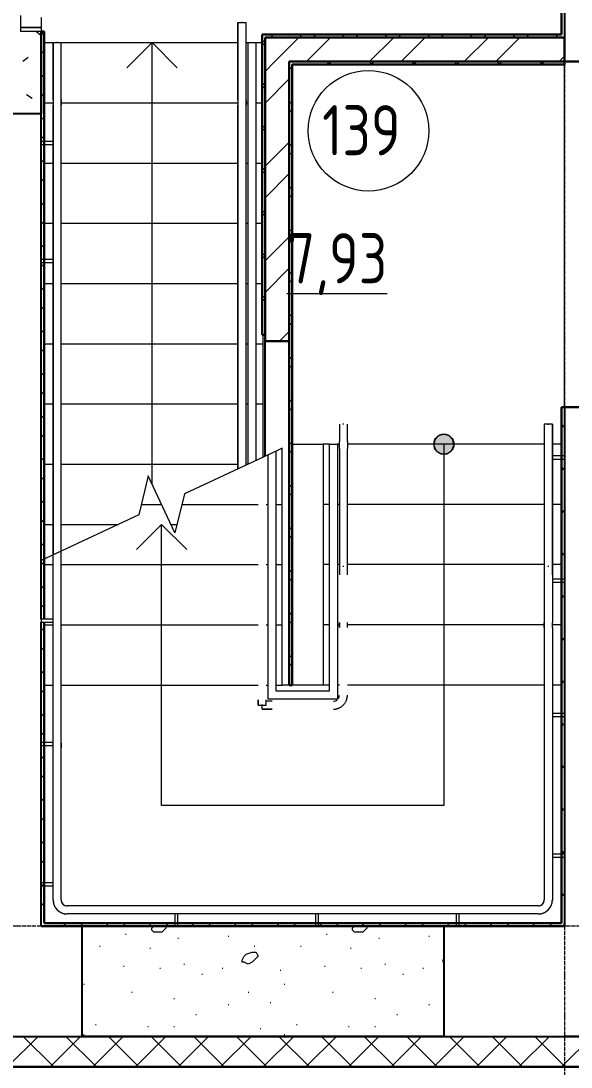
# Model space of a CAD drawing. Header units: millimetres. Extents: x -695119 to 412940, y -249585 to 622758.
# Drawn here: x 167158 to 169897, y -32073 to -26863 of the extents above; entities that cross this region are included whole.
import ezdxf

# ---------------------------------------------------------------- set-up
doc = ezdxf.new("R2010")
doc.units = ezdxf.units.MM
doc.linetypes.add('ADSK_Линия сетки', pattern=[25, 20, -2.5, 0, -2.5])
for name, color, linetype, lineweight in [('Каркас_Импост', 8, 'Continuous', 9), ('Лестницы', 8, 'Continuous', 9), ('Марки помещений', 8, 'Continuous', 20), ('Монтажный зазор', 8, 'Continuous', 9), ('Ограждение', 8, 'Continuous', 9), ('Оси', 252, 'Continuous', 9), ('Перекрытия', 7, 'Continuous', 18), ('Поручни', 8, 'Continuous', 9), ('Стены разрез', 7, 'Continuous', 30), ('Стены штриховка', 7, 'Continuous', 9), ('Стрелки вверх', 7, 'Continuous', 18)]:
    doc.layers.add(name, color=color, linetype=linetype, lineweight=lineweight)
doc.layers.add('Стены', color=194, linetype='Continuous')
doc.styles.add('GOST 2.304 type A_1', font='', dxfattribs={"height": 350})
doc.styles.get('GOST 2.304 type A_1').set_extended_font_data('GOST 2.304 type A')

# ---------------------------------------------------------------- blocks, each defined once
blk = doc.blocks.new('1 этаж')
at = {"layer": 'Стрелки вверх', "true_color": 0x636466}
h = blk.add_hatch(color=251, dxfattribs=at)
edge = h.paths.add_edge_path()
edge.add_arc((-5555.8, -110147.4), 50, 0, 360)
blk.add_hatch(color=251, dxfattribs=at).paths.add_polyline_path([(-5541.7, -110195.3), (-5518, -110180.1), (-5506.3, -110154.5), (-5510.3, -110126.6), (-5528.8, -110105.3), (-5555.8, -110097.4), (-5582.8, -110105.3), (-5601.3, -110126.6), (-5605.3, -110154.5), (-5593.6, -110180.1), (-5569.9, -110195.3)])
at = {"layer": 'Каркас_Импост', "color": 251, "true_color": 0x636466}
for p, q in [((-7660.8, -108072.4), (-7660.8, -108012.4)), ((-7560.8, -108022.4), (-7560.8, -108072.4)), ((-7560.8, -108072.4), (-7660.8, -108072.4))]:
    blk.add_line(p, q, dxfattribs=at)
at = {"layer": 'Лестницы', "color": 251, "true_color": 0x636466}
for p, q in [((-7545.8, -108147.4), (-7500.8, -108147.4)), ((-7460.8, -108147.4), (-6580.4, -108147.4)), ((-6540.4, -108147.4), (-6530.4, -108147.4)), ((-6490.4, -108147.4), (-6460.9, -108147.4)), ((-7545.8, -108447.4), (-7500.7, -108447.4)), ((-7545.8, -108447.4), (-7500.7, -108447.4)), ((-7460.9, -108447.4), (-6580.3, -108447.4)), ((-7460.9, -108447.4), (-6580.3, -108447.4)), ((-6540.5, -108447.4), (-6530.4, -108447.4)), ((-6540.5, -108447.4), (-6530.4, -108447.4)), ((-6490.4, -108447.4), (-6460.9, -108447.4)), ((-6490.4, -108447.4), (-6460.9, -108447.4)), ((-7545.8, -108747.4), (-7500.8, -108747.4)), ((-7545.8, -108747.4), (-7500.8, -108747.4)), ((-7460.8, -108747.4), (-6580.4, -108747.4)), ((-7460.8, -108747.4), (-6580.4, -108747.4)), ((-6540.4, -108747.4), (-6530.4, -108747.4)), ((-6540.4, -108747.4), (-6530.4, -108747.4)), ((-6490.4, -108747.4), (-6460.9, -108747.4)), ((-6490.4, -108747.4), (-6460.9, -108747.4)), ((-7545.8, -109047.4), (-7500.8, -109047.4)), ((-7545.8, -109047.4), (-7500.8, -109047.4)), ((-7460.8, -109047.4), (-6580.4, -109047.4)), ((-7460.8, -109047.4), (-6580.4, -109047.4)), ((-6540.4, -109047.4), (-6530.4, -109047.4)), ((-6540.4, -109047.4), (-6530.4, -109047.4)), ((-6490.4, -109047.4), (-6460.9, -109047.4)), ((-6490.4, -109047.4), (-6460.9, -109047.4)), ((-7545.8, -109347.4), (-7500.8, -109347.4)), ((-7545.8, -109347.4), (-7500.8, -109347.4)), ((-7460.8, -109347.4), (-6580.4, -109347.4)), ((-7460.8, -109347.4), (-6580.4, -109347.4)), ((-6540.4, -109347.4), (-6530.4, -109347.4)), ((-6540.4, -109347.4), (-6530.4, -109347.4)), ((-6490.4, -109347.4), (-6460.9, -109347.4)), ((-6490.4, -109347.4), (-6460.9, -109347.4)), ((-6455.8, -109647.4), (-6455.8, -109602.4)), ((-7545.8, -109647.4), (-7500.8, -109647.4)), ((-7545.8, -109647.4), (-7500.8, -109647.4)), ((-7460.8, -109647.4), (-6580.4, -109647.4)), ((-7460.8, -109647.4), (-6580.4, -109647.4)), ((-6540.4, -109647.4), (-6530.4, -109647.4)), ((-6540.4, -109647.4), (-6530.4, -109647.4)), ((-6490.4, -109647.4), (-6455.8, -109647.4)), ((-6490.4, -109647.4), (-6455.8, -109647.4)), ((-6455.8, -109947.4), (-6455.8, -109647.4)), ((-7545.8, -109947.4), (-7500.8, -109947.4)), ((-7545.8, -109947.4), (-7500.8, -109947.4)), ((-7460.8, -109947.4), (-6580.4, -109947.4)), ((-7460.8, -109947.4), (-6580.4, -109947.4)), ((-6540.4, -109947.4), (-6530.4, -109947.4)), ((-6540.4, -109947.4), (-6530.4, -109947.4)), ((-6490.4, -109947.4), (-6455.8, -109947.4)), ((-6490.4, -109947.4), (-6455.8, -109947.4)), ((-6455.8, -110211.9), (-6455.8, -109947.4)), ((-6360.8, -110167.6), (-6390.8, -110181.6)), ((-6360.8, -110447.4), (-6360.8, -110167.6)), ((-6125.8, -110147.4), (-6155.8, -110147.4)), ((-6155.8, -110147.4), (-6155.8, -110447.4)), ((-6125.8, -110147.4), (-6155.8, -110147.4)), ((-6075.8, -110147.4), (-6085.8, -110147.4)), ((-6075.8, -110147.4), (-6085.8, -110147.4)), ((-5055.8, -110147.4), (-6036, -110147.4)), ((-5055.8, -110147.4), (-6036, -110147.4)), ((-4970.8, -110147.4), (-5015.8, -110147.4)), ((-4970.8, -110147.4), (-5015.8, -110147.4)), ((-7545.8, -110247.4), (-7500.8, -110247.4)), ((-7545.8, -110247.4), (-7500.8, -110247.4)), ((-7460.8, -110247.4), (-6580.4, -110247.4)), ((-7460.8, -110247.4), (-6580.4, -110247.4)), ((-6430.8, -110200.2), (-6847.5, -110394.5)), ((-6540.4, -110247.4), (-6531.9, -110247.4)), ((-6540.4, -110247.4), (-6531.9, -110247.4)), ((-7026.8, -110305.8), (-7074.1, -110500.2)), ((-6894.8, -110589), (-7026.8, -110305.8)), ((-6847.5, -110394.5), (-6894.8, -110589)), ((-7061.3, -110447.4), (-6960.8, -110447.4)), ((-7061.3, -110447.4), (-6960.8, -110447.4)), ((-6860.4, -110447.4), (-6480.8, -110447.4)), ((-6860.4, -110447.4), (-6480.8, -110447.4)), ((-6440.8, -110447.4), (-6430.8, -110447.4)), ((-6440.8, -110447.4), (-6430.8, -110447.4)), ((-6390.8, -110447.4), (-6360.8, -110447.4)), ((-6390.8, -110447.4), (-6360.8, -110447.4)), ((-6360.8, -110747.4), (-6360.8, -110447.4)), ((-6155.8, -110447.4), (-6155.8, -110747.4)), ((-6125.8, -110447.4), (-6155.8, -110447.4)), ((-6125.8, -110447.4), (-6155.8, -110447.4)), ((-6075.8, -110447.4), (-6085.8, -110447.4)), ((-6075.8, -110447.4), (-6085.8, -110447.4)), ((-5055.8, -110447.4), (-6035.8, -110447.4)), ((-5055.8, -110447.4), (-6035.8, -110447.4)), ((-4970.8, -110447.4), (-5015.8, -110447.4)), ((-4970.8, -110447.4), (-5015.8, -110447.4)), ((-7074.1, -110500.2), (-7560.8, -110727.2)), ((-7545.8, -110547.4), (-7500.8, -110547.4)), ((-7545.8, -110547.4), (-7500.8, -110547.4)), ((-7460.8, -110547.4), (-7175.3, -110547.4)), ((-7460.8, -110547.4), (-7175.3, -110547.4)), ((-6914.2, -110547.4), (-6884.7, -110547.4)), ((-6914.2, -110547.4), (-6884.7, -110547.4)), ((-7545.8, -110747.4), (-7500.8, -110747.4)), ((-7545.8, -110747.4), (-7500.8, -110747.4)), ((-7460.8, -110747.4), (-6480.8, -110747.4)), ((-7460.8, -110747.4), (-6480.8, -110747.4)), ((-6440.8, -110747.4), (-6430.8, -110747.4)), ((-6440.8, -110747.4), (-6430.8, -110747.4)), ((-6390.8, -110747.4), (-6360.8, -110747.4)), ((-6390.8, -110747.4), (-6360.8, -110747.4)), ((-6360.8, -111047.4), (-6360.8, -110747.4)), ((-6155.8, -110747.4), (-6155.8, -111047.4)), ((-6125.8, -110747.4), (-6155.8, -110747.4)), ((-6125.8, -110747.4), (-6155.8, -110747.4)), ((-6075.8, -110747.4), (-6085.8, -110747.4)), ((-6075.8, -110747.4), (-6085.8, -110747.4)), ((-5055.8, -110747.4), (-6035.8, -110747.4)), ((-5055.8, -110747.4), (-6035.8, -110747.4)), ((-4970.8, -110747.4), (-5015.8, -110747.4)), ((-4970.8, -110747.4), (-5015.8, -110747.4)), ((-7545.8, -111047.4), (-7500.8, -111047.4)), ((-7545.8, -111047.4), (-7500.8, -111047.4)), ((-7460.8, -111047.4), (-6480.8, -111047.4)), ((-7460.8, -111047.4), (-6480.8, -111047.4)), ((-6440.8, -111047.4), (-6430.8, -111047.4)), ((-6440.8, -111047.4), (-6430.8, -111047.4)), ((-6390.8, -111047.4), (-6360.8, -111047.4)), ((-6390.8, -111047.4), (-6360.8, -111047.4)), ((-6360.8, -111347.4), (-6360.8, -111047.4)), ((-6155.8, -111047.4), (-6155.8, -111347.4)), ((-6125.8, -111047.4), (-6155.8, -111047.4)), ((-6125.8, -111047.4), (-6155.8, -111047.4)), ((-6075.3, -111047.4), (-6085.8, -111047.4)), ((-6075.3, -111047.4), (-6085.8, -111047.4)), ((-5055.3, -111047.4), (-6036.3, -111047.4)), ((-5055.3, -111047.4), (-6036.3, -111047.4)), ((-4970.8, -111047.4), (-5016.3, -111047.4)), ((-4970.8, -111047.4), (-5016.3, -111047.4)), ((-7545.8, -111347.4), (-7500.8, -111347.4)), ((-7545.8, -111347.4), (-7500.8, -111347.4)), ((-7460.8, -111347.4), (-6480.8, -111347.4)), ((-7460.8, -111347.4), (-6480.8, -111347.4)), ((-6440.8, -111347.4), (-6430.8, -111347.4)), ((-6440.8, -111347.4), (-6430.8, -111347.4)), ((-6390.8, -111347.4), (-6360.8, -111347.4)), ((-6390.8, -111347.4), (-6360.8, -111347.4)), ((-6325.9, -111347.4), (-6360.8, -111347.4)), ((-6155.8, -111347.4), (-6310.9, -111347.4)), ((-6125.8, -111347.4), (-6155.8, -111347.4)), ((-6075.8, -111347.4), (-6085.8, -111347.4)), ((-5055.8, -111347.4), (-6035.8, -111347.4)), ((-4970.8, -111347.4), (-5015.8, -111347.4))]:
    blk.add_line(p, q, dxfattribs=at)
at = {"layer": 'Марки помещений', "color": 251, "true_color": 0x636466}
blk.add_circle((-5931, -108586.7), 300, dxfattribs=at)
at = {"layer": 'Монтажный зазор', "color": 251, "true_color": 0x636466}
for p, q in [((-7660.8, -108092.4), (-7660.8, -108072.4)), ((-7660.8, -108072.4), (-7560.8, -108072.4)), ((-7560.8, -108092.4), (-7660.8, -108092.4)), ((-7560.8, -108072.4), (-7560.8, -108092.4))]:
    blk.add_line(p, q, dxfattribs=at)
at = {"layer": 'Ограждение', "color": 251, "true_color": 0x636466}
for p, q in [((-6580.4, -108047.4), (-6580.4, -108147.4)), ((-6580.4, -108047.4), (-6540.4, -108047.4)), ((-6580.4, -108432.5), (-6580.4, -108047.4)), ((-6558.1, -108047.4), (-6562.7, -108047.4)), ((-6540.4, -108147.4), (-6540.4, -108047.4)), ((-6540.4, -108432.5), (-6540.4, -108047.4)), ((-7500.8, -108147.4), (-7500.8, -108432.5)), ((-7500.8, -108147.4), (-7460.8, -108147.4)), ((-7500.8, -108432.5), (-7500.8, -108147.4)), ((-7500.8, -108147.4), (-7460.8, -108147.4)), ((-7500.8, -108432.5), (-7500.8, -108147.4)), ((-7478.5, -108147.4), (-7483.1, -108147.4)), ((-7460.8, -108432.5), (-7460.8, -108147.4)), ((-7460.8, -108432.5), (-7460.8, -108147.4)), ((-7460.8, -108432.5), (-7460.8, -108147.4)), ((-6580.4, -108147.4), (-6580.4, -108432.5)), ((-6540.4, -108432.5), (-6540.4, -108147.4)), ((-7500.8, -108432.5), (-7500.8, -108459.8)), ((-7500.8, -108432.5), (-7500.8, -108459.8)), ((-7500.8, -108432.5), (-7500.8, -108449)), ((-7500.8, -108432.5), (-7500.8, -108449)), ((-7500.8, -108448.9), (-7500.8, -110699.2)), ((-7500.8, -110699.2), (-7500.8, -108459.8)), ((-7500.8, -110699.2), (-7500.8, -108459.8)), ((-7460.8, -108432.5), (-7460.8, -108459.8)), ((-7460.8, -108432.5), (-7460.8, -108459.8)), ((-7460.8, -108432.5), (-7460.8, -108449)), ((-7460.8, -108432.5), (-7460.8, -108449)), ((-7460.8, -110680.5), (-7460.8, -108448.9)), ((-7460.8, -110680.5), (-7460.8, -108459.8)), ((-7460.8, -110680.5), (-7460.8, -108459.8)), ((-6580.4, -108432.5), (-6580.4, -108459.8)), ((-6580.4, -108432.5), (-6580.4, -108449)), ((-6580.4, -108432.5), (-6580.4, -108449)), ((-6580.4, -108448.9), (-6580.4, -110270)), ((-6580.4, -110270), (-6580.4, -108459.8)), ((-6540.4, -108432.5), (-6540.4, -108459.8)), ((-6540.4, -108432.5), (-6540.4, -108449)), ((-6540.4, -108432.5), (-6540.4, -108449)), ((-6540.4, -110251.3), (-6540.4, -108448.9)), ((-6540.4, -110251.3), (-6540.4, -108459.8)), ((-7500.8, -108640.6), (-7560.8, -108640.6)), ((-7560.8, -108655.6), (-7500.8, -108655.6)), ((-7500.8, -109227.5), (-7560.8, -109227.5)), ((-7560.8, -109242.5), (-7500.8, -109242.5)), ((-6075.8, -110047.4), (-6075.8, -110134.5)), ((-6053.5, -110047.4), (-6058.1, -110047.4)), ((-6035.8, -110134.5), (-6035.8, -110047.4)), ((-5055.8, -110047.4), (-5055.8, -110798)), ((-5015.8, -110047.4), (-5055.8, -110047.4)), ((-5055.8, -110047.4), (-5055.8, -111036.1)), ((-5015.8, -110798), (-5015.8, -110047.4)), ((-5015.8, -110047.4), (-5015.8, -111036.1)), ((-6075.8, -110168.3), (-6075.8, -110798)), ((-6035.8, -110798), (-6035.8, -110168.3)), ((-4955.8, -110206.4), (-5015.8, -110206.4)), ((-5015.8, -110221.4), (-4955.8, -110221.4)), ((-7460.8, -110680.5), (-7500.8, -110699.2)), ((-7500.8, -111636.1), (-7500.8, -110699.2)), ((-7460.8, -111636.1), (-7460.8, -110680.5)), ((-6053.7, -110756.7), (-6057.9, -110756.7)), ((-5033.7, -110756.7), (-5037.9, -110756.7)), ((-4955.8, -110819.7), (-5015.8, -110819.7)), ((-5015.8, -110834.7), (-4955.8, -110834.7)), ((-7500.8, -111019.7), (-7560.8, -111019.7)), ((-7560.8, -111019.7), (-7560.8, -111027.2)), ((-7560.8, -111027.2), (-7560.8, -111034.7)), ((-7560.8, -111034.7), (-7500.8, -111034.7)), ((-6075.8, -111036.1), (-6075.8, -111045.8)), ((-6075.8, -111060.2), (-6075.8, -111036.1)), ((-6035.8, -111045.8), (-6035.8, -111036.1)), ((-6035.8, -111060.2), (-6035.8, -111036.1)), ((-5055.8, -111036.1), (-5055.8, -111045.8)), ((-5055.8, -111060.2), (-5055.8, -111036.1)), ((-5055.8, -111060.2), (-5055.8, -111036.1)), ((-5055.8, -111060.2), (-5055.8, -112417.4)), ((-5015.8, -111045.8), (-5015.8, -111036.1)), ((-5015.8, -111060.2), (-5015.8, -111036.1)), ((-5015.8, -111060.2), (-5015.8, -111036.1)), ((-5015.8, -111060.2), (-5015.8, -112417.4)), ((-6480.8, -111421.5), (-6480.8, -111447.4)), ((-6480.8, -111447.4), (-6480.8, -111421.5)), ((-6480.8, -111447.4), (-6440.8, -111447.4)), ((-6460.8, -111447.4), (-6460.8, -111449.7)), ((-6460.8, -111467.4), (-6460.8, -111447.4)), ((-6440.8, -111447.4), (-6440.8, -111421.5)), ((-6440.8, -111447.4), (-6440.8, -111421.5)), ((-6410.8, -111427.4), (-6440.8, -111427.4)), ((-6410.8, -111427.4), (-6440.8, -111427.4)), ((-6460.8, -111467.4), (-6410.8, -111467.4)), ((-6410.8, -111467.4), (-6460.8, -111467.4)), ((-4955.8, -111489.2), (-5015.8, -111489.2)), ((-5015.8, -111504.2), (-4955.8, -111504.2)), ((-7500.8, -111633.2), (-7560.8, -111633.2)), ((-7560.8, -111648.2), (-7500.6, -111648.2)), ((-7500.8, -111660.2), (-7500.8, -111636.1)), ((-7500.8, -111660.2), (-7500.8, -111636.1)), ((-7460.8, -111660.2), (-7460.8, -111636.1)), ((-7460.8, -111660.2), (-7460.8, -111636.1)), ((-7500.8, -112417.4), (-7500.8, -111660.2)), ((-7460.8, -112417.4), (-7460.8, -111660.2)), ((-4955.8, -112189.2), (-5015.8, -112189.2)), ((-5015.8, -112204.2), (-4955.8, -112204.2)), ((-7500.8, -112332.7), (-7560.8, -112332.7)), ((-7560.8, -112347.7), (-7500.8, -112347.7)), ((-5085.8, -112447.4), (-7430.8, -112447.4)), ((-5085.8, -112487.4), (-7430.8, -112487.4)), ((-6894.1, -112487.4), (-6894.1, -112547.4)), ((-6879.1, -112547.4), (-6879.1, -112487.4)), ((-6194.1, -112487.4), (-6194.1, -112547.4)), ((-6179.1, -112547.4), (-6179.1, -112487.4)), ((-5494.1, -112487.4), (-5494.1, -112547.4)), ((-5479.1, -112547.4), (-5479.1, -112487.4))]:
    blk.add_line(p, q, dxfattribs=at)
at = {"layer": 'Ограждение', "color": 251, "true_color": 0x636466, "flags": 128}
for points in [[(-7500.8, -108432.5), (-7500.8, -108433.7), (-7500.8, -108434.9), (-7500.8, -108436.1), (-7500.8, -108437.3), (-7500.8, -108438.5), (-7500.8, -108439.7), (-7500.8, -108440.8), (-7500.8, -108442), (-7500.8, -108443.1), (-7500.8, -108444.2), (-7500.8, -108445.3), (-7500.8, -108446.4), (-7500.8, -108447.5), (-7500.8, -108448.5), (-7500.8, -108448.9)], [(-7500.8, -108432.5), (-7500.8, -108433.7), (-7500.8, -108434.9), (-7500.8, -108436.1), (-7500.8, -108437.3), (-7500.8, -108438.5), (-7500.8, -108439.7), (-7500.8, -108440.8), (-7500.8, -108442), (-7500.8, -108443.1), (-7500.8, -108444.2), (-7500.8, -108445.3)], [(-7460.8, -108448.9), (-7460.8, -108447.9), (-7460.8, -108446.8), (-7460.8, -108445.8), (-7460.8, -108444.7), (-7460.8, -108443.6), (-7460.8, -108442.4), (-7460.8, -108441.3), (-7460.8, -108440.2), (-7460.8, -108439), (-7460.8, -108437.8), (-7460.8, -108436.6), (-7460.8, -108435.4), (-7460.8, -108434.2), (-7460.8, -108433), (-7460.8, -108432.5)], [(-7460.8, -108445.8), (-7460.8, -108444.7), (-7460.8, -108443.6), (-7460.8, -108442.4), (-7460.8, -108441.3), (-7460.8, -108440.2), (-7460.8, -108439), (-7460.8, -108437.8), (-7460.8, -108436.6), (-7460.8, -108435.4), (-7460.8, -108434.2), (-7460.8, -108433)], [(-6580.4, -108432.5), (-6580.4, -108433.7), (-6580.4, -108434.9), (-6580.4, -108436.1), (-6580.4, -108437.3), (-6580.4, -108438.5), (-6580.4, -108439.7), (-6580.4, -108440.8), (-6580.4, -108442), (-6580.4, -108443.1), (-6580.4, -108444.2), (-6580.4, -108445.3), (-6580.4, -108446.4), (-6580.4, -108447.5), (-6580.4, -108448.5), (-6580.4, -108448.9)], [(-6580.4, -108432.5), (-6580.4, -108433.7), (-6580.4, -108434.9), (-6580.4, -108436.1), (-6580.4, -108437.3), (-6580.4, -108438.5), (-6580.4, -108439.7), (-6580.4, -108440.8), (-6580.4, -108442), (-6580.4, -108443.1), (-6580.4, -108444.2), (-6580.4, -108445.3)], [(-6540.4, -108448.9), (-6540.4, -108447.9), (-6540.4, -108446.8), (-6540.4, -108445.8), (-6540.4, -108444.7), (-6540.4, -108443.6), (-6540.4, -108442.4), (-6540.4, -108441.3), (-6540.4, -108440.2), (-6540.4, -108439), (-6540.4, -108437.8), (-6540.4, -108436.6), (-6540.4, -108435.4), (-6540.4, -108434.2), (-6540.4, -108433), (-6540.4, -108432.5)], [(-6540.4, -108445.8), (-6540.4, -108444.7), (-6540.4, -108443.6), (-6540.4, -108442.4), (-6540.4, -108441.3), (-6540.4, -108440.2), (-6540.4, -108439), (-6540.4, -108437.8), (-6540.4, -108436.6), (-6540.4, -108435.4), (-6540.4, -108434.2), (-6540.4, -108433)], [(-5037.8, -110047.4), (-5035.8, -110047.4), (-5033.8, -110047.4)], [(-6075.8, -110168.3), (-6075.8, -110165.8), (-6075.8, -110163.2), (-6075.8, -110160.7), (-6075.8, -110158.1), (-6075.8, -110155.4), (-6075.8, -110152.7), (-6075.8, -110150), (-6075.8, -110147.3), (-6075.8, -110144.5), (-6075.8, -110141.7), (-6075.8, -110138.9), (-6075.8, -110136.1), (-6075.8, -110134.5)], [(-6035.8, -110134.5), (-6035.8, -110137.3), (-6035.8, -110140.1), (-6035.8, -110142.9), (-6035.8, -110145.7), (-6035.8, -110148.4), (-6035.8, -110151.2), (-6035.8, -110153.9), (-6035.8, -110156.5), (-6035.8, -110159.2), (-6035.8, -110161.8), (-6035.8, -110164.3), (-6035.8, -110166.8), (-6035.8, -110168.3)], [(-6075.8, -111045.8), (-6075.8, -111046.8), (-6075.8, -111047.9), (-6075.8, -111049), (-6075.8, -111050.1), (-6075.8, -111051.3), (-6075.8, -111052.4), (-6075.8, -111053.6), (-6075.8, -111054.8), (-6075.8, -111055.9), (-6075.8, -111057.1), (-6075.8, -111058.3), (-6075.8, -111059.5), (-6075.8, -111060.2)], [(-6035.8, -111060.2), (-6035.8, -111059), (-6035.8, -111057.8), (-6035.8, -111056.6), (-6035.8, -111055.4), (-6035.8, -111054.2), (-6035.8, -111053.1), (-6035.8, -111051.9), (-6035.8, -111050.8), (-6035.8, -111049.6), (-6035.8, -111048.5), (-6035.8, -111047.4), (-6035.8, -111046.4), (-6035.8, -111045.8)], [(-5055.8, -111045.8), (-5055.8, -111046.8), (-5055.8, -111047.9), (-5055.8, -111049), (-5055.8, -111050.1), (-5055.8, -111051.3), (-5055.8, -111052.4), (-5055.8, -111053.6), (-5055.8, -111054.8), (-5055.8, -111055.9), (-5055.8, -111057.1), (-5055.8, -111058.3), (-5055.8, -111059.5), (-5055.8, -111060.2)], [(-5015.8, -111060.2), (-5015.8, -111059), (-5015.8, -111057.8), (-5015.8, -111056.6), (-5015.8, -111055.4), (-5015.8, -111054.2), (-5015.8, -111053.1), (-5015.8, -111051.9), (-5015.8, -111050.8), (-5015.8, -111049.6), (-5015.8, -111048.5), (-5015.8, -111047.4), (-5015.8, -111046.4), (-5015.8, -111045.8)], [(-6458.8, -111447.4), (-6460.8, -111447.4), (-6462.8, -111447.4)], [(-6105.8, -111467.4), (-6103, -111467.3), (-6100.2, -111467.1), (-6097.4, -111466.9), (-6094.6, -111466.5), (-6091.9, -111466), (-6089.2, -111465.4), (-6086.5, -111464.6), (-6083.8, -111463.8), (-6081.1, -111462.9), (-6078.5, -111461.8), (-6076, -111460.7), (-6073.5, -111459.5), (-6071, -111458.1), (-6068.6, -111456.7), (-6066.3, -111455.1), (-6064, -111453.5), (-6061.8, -111451.8), (-6059.6, -111450), (-6057.6, -111448.1), (-6055.6, -111446.1), (-6053.7, -111444.1), (-6051.8, -111442), (-6050.1, -111439.8), (-6048.5, -111437.5), (-6046.9, -111435.2), (-6045.4, -111432.8), (-6044.1, -111430.4), (-6042.8, -111427.9), (-6041.6, -111425.3), (-6040.6, -111422.7), (-6039.6, -111420.1), (-6038.7, -111417.4), (-6038, -111414.7), (-6037.4, -111412), (-6036.8, -111409.3), (-6036.4, -111406.5), (-6036.1, -111403.7), (-6035.9, -111400.9), (-6035.8, -111398.1)], [(-7500.8, -111660.2), (-7500.8, -111657.4), (-7500.8, -111654.6), (-7500.8, -111651.8), (-7500.8, -111649.1), (-7500.8, -111646.3), (-7500.8, -111643.6), (-7500.8, -111640.9), (-7500.8, -111638.2), (-7500.8, -111636.1)], [(-7460.8, -111636.7), (-7460.8, -111639.3), (-7460.8, -111642), (-7460.8, -111644.7), (-7460.8, -111647.5), (-7460.8, -111650.2), (-7460.8, -111653), (-7460.8, -111655.8), (-7460.8, -111658.6), (-7460.8, -111660.2)], [(-7500.8, -112417.4), (-7500.7, -112420.2), (-7500.6, -112423), (-7500.3, -112425.7), (-7499.9, -112428.5), (-7499.4, -112431.3), (-7498.8, -112434), (-7498.1, -112436.7), (-7497.2, -112439.4), (-7496.3, -112442), (-7495.3, -112444.6), (-7494.1, -112447.2), (-7492.9, -112449.7), (-7491.5, -112452.1), (-7490.1, -112454.5), (-7488.6, -112456.9), (-7486.9, -112459.2), (-7485.2, -112461.4), (-7483.4, -112463.5), (-7481.5, -112465.6), (-7479.6, -112467.6), (-7477.5, -112469.5), (-7475.4, -112471.3), (-7473.2, -112473.1), (-7470.9, -112474.7), (-7468.6, -112476.3), (-7466.2, -112477.7), (-7463.8, -112479.1), (-7461.3, -112480.4), (-7458.8, -112481.5), (-7456.2, -112482.6), (-7453.5, -112483.6), (-7450.9, -112484.4), (-7448.2, -112485.2), (-7445.4, -112485.8), (-7442.7, -112486.3), (-7439.9, -112486.8), (-7437.1, -112487.1), (-7434.4, -112487.3), (-7431.6, -112487.4)], [(-5085.8, -112487.4), (-5083, -112487.3), (-5080.2, -112487.1), (-5077.4, -112486.9), (-5074.6, -112486.5), (-5071.9, -112486), (-5069.2, -112485.4), (-5066.5, -112484.6), (-5063.8, -112483.8), (-5061.1, -112482.9), (-5058.5, -112481.8), (-5056, -112480.7), (-5053.5, -112479.5), (-5051, -112478.1), (-5048.6, -112476.7), (-5046.3, -112475.1), (-5044, -112473.5), (-5041.8, -112471.8), (-5039.6, -112470), (-5037.6, -112468.1), (-5035.6, -112466.1), (-5033.7, -112464.1), (-5031.8, -112462), (-5030.1, -112459.8), (-5028.5, -112457.5), (-5026.9, -112455.2), (-5025.4, -112452.8), (-5024.1, -112450.4), (-5022.8, -112447.9), (-5021.6, -112445.3), (-5020.6, -112442.7), (-5019.6, -112440.1), (-5018.7, -112437.4), (-5018, -112434.7), (-5017.4, -112432), (-5016.8, -112429.3), (-5016.4, -112426.5), (-5016.1, -112423.7), (-5015.9, -112420.9), (-5015.8, -112418.1)]]:
    blk.add_lwpolyline(points, dxfattribs=at)
at = {"layer": 'Ограждение', "color": 251, "true_color": 0x636466}
for centre, radius, start, end in [((-6105.8, -111397.4), 30, 270, 309.7649), ((-6105.8, -111397.4), 30, 320.2351, 0), ((-7430.8, -112417.4), 70, 180, 270), ((-7430.8, -112417.4), 30, 180, 219.7649), ((-7430.8, -112417.4), 30, 180, 270), ((-5085.8, -112417.4), 30, 270, 0), ((-5085.8, -112417.4), 70, 270, 0), ((-5085.8, -112417.4), 30, 320.2351, 0), ((-7430.8, -112417.4), 30, 230.2351, 270), ((-5085.8, -112417.4), 30, 270, 309.7649)]:
    blk.add_arc(centre, radius, start, end, dxfattribs=at)
at = {"layer": 'Оси', "color": 251, "linetype": 'ADSK_Линия сетки', "true_color": 0x636466}
for p, q in [((-4955.8, -96281.4), (-4955.8, -116493.8)), ((4311.5, -112547.4), (-72628.1, -112547.4))]:
    blk.add_line(p, q, dxfattribs=at)
at = {"layer": 'Перекрытия', "color": 251, "true_color": 0x636466}
for p, q in [((-7545.8, -108147.4), (-7500.8, -108147.4)), ((-7460.8, -108147.4), (-6580.4, -108147.4)), ((-6540.4, -108147.4), (-6530.4, -108147.4)), ((-6490.4, -108147.4), (-6460.9, -108147.4)), ((-4955.8, -109962.4), (-4955.8, -108257.4)), ((-6310.9, -110147.4), (-6155.8, -110147.4)), ((-6325.9, -111347.4), (-6360.8, -111347.4)), ((-6125.8, -111347.4), (-6310.9, -111347.4)), ((-6075.8, -111347.4), (-6085.8, -111347.4)), ((-5055.8, -111347.4), (-6035.8, -111347.4)), ((-4970.8, -111347.4), (-5015.8, -111347.4))]:
    blk.add_line(p, q, dxfattribs=at)
at = {"layer": 'Поручни', "color": 251, "true_color": 0x636466}
for p, q in [((-6530.4, -108147.4), (-6490.4, -108147.4)), ((-6530.4, -108447.4), (-6530.4, -108147.4)), ((-6490.4, -108447.4), (-6490.4, -108147.4)), ((-6530.4, -110246.7), (-6530.4, -108447.4)), ((-6490.4, -110228), (-6490.4, -108447.4)), ((-6390.8, -110181.6), (-6430.8, -110200.2)), ((-6390.8, -110181.6), (-6430.8, -110200.2)), ((-6390.8, -111377.4), (-6390.8, -110181.6)), ((-6125.8, -110147.4), (-6085.8, -110147.4)), ((-6125.8, -110147.4), (-6125.8, -111047.4)), ((-6085.8, -110147.4), (-6085.8, -111047.4)), ((-6430.8, -111417.4), (-6430.8, -110200.2)), ((-6125.8, -111047.4), (-6125.8, -111377.4)), ((-6085.8, -111047.4), (-6085.8, -111417.4)), ((-6125.8, -111377.4), (-6390.8, -111377.4)), ((-6085.8, -111417.4), (-6430.8, -111417.4))]:
    blk.add_line(p, q, dxfattribs=at)
at = {"layer": 'Стены', "color": 251, "true_color": 0x636466}
for p, q in [((-4955.8, -106942.4), (-4955.8, -108122.4)), ((-7560.8, -108502.4), (-7950.8, -108502.4)), ((-7560.8, -111019.7), (-7560.8, -108502.4)), ((-6445.9, -110207.3), (-6445.9, -109634.3)), ((-4955.8, -109962.4), (-4955.8, -112532.4)), ((-7560.8, -112547.4), (-7560.8, -111034.7)), ((-7355.8, -113097.4), (-7355.8, -112547.4)), ((-5555.8, -112547.4), (-5555.8, -113097.4)), ((-8460.8, -113097.4), (-7355.8, -113097.4)), ((-5555.8, -113097.4), (-4955.8, -113097.4))]:
    blk.add_line(p, q, dxfattribs=at)
at = {"layer": 'Стены разрез', "color": 251, "true_color": 0x636466}
for p, q in [((-4970.8, -106957.4), (-4970.8, -108107.4)), ((-7545.8, -108092.4), (-7560.8, -108092.4)), ((-7560.8, -108092.4), (-7560.8, -108502.4)), ((-7545.8, -111020), (-7545.8, -108092.4)), ((-4970.8, -108107.4), (-6460.9, -108107.4)), ((-6460.9, -108107.4), (-6460.9, -109602.4)), ((-4955.8, -108122.4), (-6445.9, -108122.4)), ((-6445.9, -109634.3), (-6445.9, -108122.4)), ((-4955.8, -108257.4), (-4955.8, -108122.4)), ((-4455.8, -108242.4), (-6325.9, -108242.4)), ((-6325.9, -108242.4), (-6325.9, -111347.4)), ((-6310.9, -108257.4), (-4955.8, -108257.4)), ((-6310.9, -111347.4), (-6310.9, -108257.4)), ((-6460.9, -109602.4), (-6445.9, -109602.4)), ((-6445.9, -109634.3), (-6325.9, -109634.3)), ((-4455.8, -109962.4), (-4970.8, -109962.4)), ((-4970.8, -109962.4), (-4970.8, -112532.4)), ((-7545.8, -112532.4), (-7545.8, -111034.5)), ((-6325.9, -111347.4), (-6310.9, -111347.4)), ((-4970.8, -112532.4), (-7545.8, -112532.4)), ((-4955.8, -112532.4), (-4955.8, -112547.4)), ((-4955.8, -112547.4), (-7560.8, -112547.4)), ((-5555.8, -113097.4), (-7355.8, -113097.4)), ((-4955.8, -113097.4), (-4405.8, -113097.4)), ((-4253.8, -113249.4), (-8460.8, -113249.4))]:
    blk.add_line(p, q, dxfattribs=at)
at = {"layer": 'Стены разрез', "color": 251, "linetype": 'Continuous', "lineweight": 9, "true_color": 0x636466}
for p, q in [((-7583, -108092.4), (-7560.8, -108112.7)), ((-7545.8, -108109.7), (-7560.8, -108094.7)), ((-6419.1, -108122.4), (-6404.1, -108107.4)), ((-6260.3, -108122.4), (-6275.3, -108107.4)), ((-6207, -108122.4), (-6192, -108107.4)), ((-6048.2, -108122.4), (-6063.2, -108107.4)), ((-5994.9, -108122.4), (-5979.9, -108107.4)), ((-5836, -108122.4), (-5851, -108107.4)), ((-5782.7, -108122.4), (-5767.7, -108107.4)), ((-5623.9, -108122.4), (-5638.9, -108107.4)), ((-5570.6, -108122.4), (-5555.6, -108107.4)), ((-5411.8, -108122.4), (-5426.8, -108107.4)), ((-5358.5, -108122.4), (-5343.5, -108107.4)), ((-5199.6, -108122.4), (-5214.6, -108107.4)), ((-5146.3, -108122.4), (-5131.3, -108107.4)), ((-4987.5, -108122.4), (-5002.5, -108107.4)), ((-6445.9, -108148.9), (-6460.9, -108133.9)), ((-6460.9, -108164.1), (-6445.9, -108149.1)), ((-6397, -108242.4), (-6277, -108122.4)), ((-6239.8, -108242.4), (-6119.8, -108122.4)), ((-5925.5, -108242.4), (-5805.5, -108122.4)), ((-5768.4, -108242.4), (-5648.4, -108122.4)), ((-5454.1, -108242.4), (-5334.1, -108122.4)), ((-5296.9, -108242.4), (-5176.9, -108122.4)), ((-7560.8, -108203.4), (-7545.8, -108188.4)), ((-4982.6, -108242.4), (-4955.8, -108215.6)), ((-7650.9, -108240.2), (-7624.3, -108219.8)), ((-6445.9, -108291.3), (-6397, -108242.4)), ((-6310.9, -108283.9), (-6325.9, -108268.9)), ((-6125.3, -108257.4), (-6140.3, -108242.4)), ((-6129.9, -108257.4), (-6114.9, -108242.4)), ((-5913.2, -108257.4), (-5928.2, -108242.4)), ((-5917.7, -108257.4), (-5902.7, -108242.4)), ((-5701, -108257.4), (-5716, -108242.4)), ((-5705.6, -108257.4), (-5690.6, -108242.4)), ((-5488.9, -108257.4), (-5503.9, -108242.4)), ((-5493.5, -108257.4), (-5478.5, -108242.4)), ((-5276.8, -108257.4), (-5291.8, -108242.4)), ((-5281.3, -108257.4), (-5266.3, -108242.4)), ((-5064.6, -108257.4), (-5079.6, -108242.4)), ((-5069.2, -108257.4), (-5054.2, -108242.4)), ((-7545.8, -108321.8), (-7560.8, -108306.8)), ((-6445.9, -108361), (-6460.9, -108346)), ((-6460.9, -108376.3), (-6445.9, -108361.3)), ((-6445.9, -108448.4), (-6325.9, -108328.4)), ((-7633.4, -108405.7), (-7605.2, -108423.7)), ((-7560.8, -108415.5), (-7545.8, -108400.5)), ((-6325.9, -108453.4), (-6310.9, -108438.4)), ((-7545.8, -108533.9), (-7560.8, -108518.9)), ((-6310.9, -108496), (-6325.9, -108481)), ((-6445.9, -108573.2), (-6460.9, -108558.2)), ((-6460.9, -108588.4), (-6445.9, -108573.4)), ((-7560.8, -108627.6), (-7545.8, -108612.6)), ((-6445.9, -108762.7), (-6325.9, -108642.7)), ((-6325.9, -108665.5), (-6310.9, -108650.5)), ((-7545.8, -108746.1), (-7560.8, -108731.1)), ((-6310.9, -108708.2), (-6325.9, -108693.2)), ((-6445.9, -108785.3), (-6460.9, -108770.3)), ((-6460.9, -108800.5), (-6445.9, -108785.5)), ((-7560.8, -108839.8), (-7545.8, -108824.8)), ((-6445.9, -108919.9), (-6325.9, -108799.9)), ((-6325.9, -108877.7), (-6310.9, -108862.7)), ((-7545.8, -108958.2), (-7560.8, -108943.2)), ((-6310.9, -108920.3), (-6325.9, -108905.3)), ((-6445.9, -108997.4), (-6460.9, -108982.4)), ((-6460.9, -109012.7), (-6445.9, -108997.7)), ((-7560.8, -109051.9), (-7545.8, -109036.9)), ((-6325.9, -109089.8), (-6310.9, -109074.8)), ((-7545.8, -109170.3), (-7560.8, -109155.3)), ((-6445.9, -109234.2), (-6325.9, -109114.2)), ((-6310.9, -109132.4), (-6325.9, -109117.4)), ((-6445.9, -109209.6), (-6460.9, -109194.6)), ((-7560.8, -109264), (-7545.8, -109249)), ((-6460.9, -109224.8), (-6445.9, -109209.8)), ((-6445.9, -109391.4), (-6325.9, -109271.4)), ((-6325.9, -109301.9), (-6310.9, -109286.9)), ((-6310.9, -109344.6), (-6325.9, -109329.6)), ((-7545.8, -109382.5), (-7560.8, -109367.5)), ((-6445.9, -109421.7), (-6460.9, -109406.7)), ((-7560.8, -109476.2), (-7545.8, -109461.2)), ((-6460.9, -109436.9), (-6445.9, -109421.9)), ((-6325.9, -109514.1), (-6310.9, -109499.1)), ((-6310.9, -109556.7), (-6325.9, -109541.7)), ((-7545.8, -109594.6), (-7560.8, -109579.6)), ((-6374.5, -109634.3), (-6325.9, -109585.7)), ((-7560.8, -109688.3), (-7545.8, -109673.3)), ((-6325.9, -109726.2), (-6310.9, -109711.2)), ((-6310.9, -109768.8), (-6325.9, -109753.8)), ((-7545.8, -109806.7), (-7560.8, -109791.7)), ((-7560.8, -109900.4), (-7545.8, -109885.4)), ((-6325.9, -109938.3), (-6310.9, -109923.3)), ((-6310.9, -109981), (-6325.9, -109966)), ((-7545.8, -110018.9), (-7560.8, -110003.9)), ((-4955.8, -110063.3), (-4970.8, -110048.3)), ((-4970.8, -110068.2), (-4955.8, -110053.2)), ((-7560.8, -110112.6), (-7545.8, -110097.6)), ((-6325.9, -110150.5), (-6310.9, -110135.5)), ((-6310.9, -110193.1), (-6325.9, -110178.1)), ((-7545.8, -110231), (-7560.8, -110216)), ((-4955.8, -110275.4), (-4970.8, -110260.4)), ((-4970.8, -110280.3), (-4955.8, -110265.3)), ((-7560.8, -110324.7), (-7545.8, -110309.7)), ((-6325.9, -110362.6), (-6310.9, -110347.6)), ((-6310.9, -110405.2), (-6325.9, -110390.2)), ((-7545.8, -110443.1), (-7560.8, -110428.1)), ((-4955.8, -110487.5), (-4970.8, -110472.5)), ((-4970.8, -110492.4), (-4955.8, -110477.4)), ((-7560.8, -110536.8), (-7545.8, -110521.8)), ((-6325.9, -110574.7), (-6310.9, -110559.7)), ((-6310.9, -110617.4), (-6325.9, -110602.4)), ((-7545.8, -110655.3), (-7560.8, -110640.3)), ((-4955.8, -110699.7), (-4970.8, -110684.7)), ((-4970.8, -110704.6), (-4955.8, -110689.6)), ((-7560.8, -110749), (-7545.8, -110734)), ((-6325.9, -110786.9), (-6310.9, -110771.9)), ((-6310.9, -110829.5), (-6325.9, -110814.5)), ((-7545.8, -110867.4), (-7560.8, -110852.4)), ((-4955.8, -110911.8), (-4970.8, -110896.8)), ((-4970.8, -110916.7), (-4955.8, -110901.7)), ((-7560.8, -110961.1), (-7545.8, -110946.1)), ((-6325.9, -110999), (-6310.9, -110984)), ((-6310.9, -111041.6), (-6325.9, -111026.6)), ((-7545.8, -111079.5), (-7560.8, -111064.5)), ((-4955.8, -111123.9), (-4970.8, -111108.9)), ((-4970.8, -111128.8), (-4955.8, -111113.8)), ((-7560.8, -111173.2), (-7545.8, -111158.2)), ((-6325.9, -111211.1), (-6310.9, -111196.1)), ((-6310.9, -111253.8), (-6325.9, -111238.8)), ((-7545.8, -111291.6), (-7560.8, -111276.6)), ((-4955.8, -111336.1), (-4970.8, -111321.1)), ((-4970.8, -111341), (-4955.8, -111326)), ((-7560.8, -111385.4), (-7545.8, -111370.4)), ((-7545.8, -111503.8), (-7560.8, -111488.8)), ((-4955.8, -111548.2), (-4970.8, -111533.2)), ((-4970.8, -111553.1), (-4955.8, -111538.1)), ((-7560.8, -111597.5), (-7545.8, -111582.5)), ((-7545.8, -111715.9), (-7560.8, -111700.9)), ((-4955.8, -111760.3), (-4970.8, -111745.3)), ((-4970.8, -111765.2), (-4955.8, -111750.2)), ((-7560.8, -111809.6), (-7545.8, -111794.6)), ((-7545.8, -111928), (-7560.8, -111913)), ((-4955.8, -111972.5), (-4970.8, -111957.5)), ((-4970.8, -111977.3), (-4955.8, -111962.3)), ((-7560.8, -112021.8), (-7545.8, -112006.8)), ((-7545.8, -112140.2), (-7560.8, -112125.2)), ((-4955.8, -112184.6), (-4970.8, -112169.6)), ((-4970.8, -112189.5), (-4955.8, -112174.5)), ((-7560.8, -112233.9), (-7545.8, -112218.9)), ((-7545.8, -112352.3), (-7560.8, -112337.3)), ((-4955.8, -112396.7), (-4970.8, -112381.7)), ((-4970.8, -112401.6), (-4955.8, -112386.6)), ((-7560.8, -112446), (-7545.8, -112431)), ((-7450, -112547.4), (-7435, -112532.4)), ((-7350.7, -112547.4), (-7365.7, -112532.4)), ((-7237.9, -112547.4), (-7222.9, -112532.4)), ((-7138.6, -112547.4), (-7153.6, -112532.4)), ((-7025.7, -112547.4), (-7010.7, -112532.4)), ((-6926.5, -112547.4), (-6941.5, -112532.4)), ((-6813.6, -112547.4), (-6798.6, -112532.4)), ((-6714.3, -112547.4), (-6729.3, -112532.4)), ((-6601.5, -112547.4), (-6586.5, -112532.4)), ((-6502.2, -112547.4), (-6517.2, -112532.4)), ((-6389.3, -112547.4), (-6374.3, -112532.4)), ((-6290.1, -112547.4), (-6305.1, -112532.4)), ((-6177.2, -112547.4), (-6162.2, -112532.4)), ((-6078, -112547.4), (-6093, -112532.4)), ((-5965.1, -112547.4), (-5950.1, -112532.4)), ((-5865.8, -112547.4), (-5880.8, -112532.4)), ((-5753, -112547.4), (-5738, -112532.4)), ((-5653.7, -112547.4), (-5668.7, -112532.4)), ((-5540.8, -112547.4), (-5525.8, -112532.4)), ((-5441.6, -112547.4), (-5456.6, -112532.4)), ((-5328.7, -112547.4), (-5313.7, -112532.4)), ((-5229.4, -112547.4), (-5244.4, -112532.4)), ((-5116.6, -112547.4), (-5101.6, -112532.4)), ((-5017.3, -112547.4), (-5032.3, -112532.4)), ((-7139.8, -112587.6), (-7136.5, -112587.6)), ((-7009.8, -112557.6), (-6999.8, -112547.6)), ((-7009.8, -112567.6), (-7009.8, -112557.6)), ((-6999.8, -112577.6), (-7009.8, -112567.6)), ((-6999.8, -112547.6), (-6999.6, -112547.4)), ((-6979.8, -112577.6), (-6999.8, -112577.6)), ((-6959.8, -112577.6), (-6979.8, -112577.6)), ((-6939.8, -112557.6), (-6959.8, -112577.6)), ((-6939.8, -112547.4), (-6939.8, -112557.6)), ((-6139.8, -112587.6), (-6136.5, -112587.6)), ((-6009.8, -112557.6), (-5999.8, -112547.6)), ((-6009.8, -112567.6), (-6009.8, -112557.6)), ((-5999.8, -112577.6), (-6009.8, -112567.6)), ((-5999.8, -112547.6), (-5999.6, -112547.4)), ((-5979.8, -112577.6), (-5999.8, -112577.6)), ((-5959.8, -112577.6), (-5979.8, -112577.6)), ((-5939.8, -112557.6), (-5959.8, -112577.6)), ((-5939.8, -112547.4), (-5939.8, -112557.6)), ((-6879.8, -112607.6), (-6876.5, -112607.6)), ((-6629.8, -112597.6), (-6626.5, -112597.6)), ((-5879.8, -112607.6), (-5876.5, -112607.6)), ((-5629.8, -112597.6), (-5626.5, -112597.6)), ((-7269.8, -112647.6), (-7266.5, -112647.6)), ((-7019.8, -112657.6), (-7016.5, -112657.6)), ((-6559.8, -112717.6), (-6549.8, -112697.6)), ((-6549.8, -112697.6), (-6539.8, -112687.6)), ((-6539.8, -112687.6), (-6509.8, -112677.6)), ((-6509.8, -112677.6), (-6489.8, -112677.6)), ((-6499.8, -112647.6), (-6496.5, -112647.6)), ((-6489.8, -112677.7), (-6479.8, -112697.7)), ((-6479.8, -112697.6), (-6489.8, -112707.6)), ((-6269.8, -112647.6), (-6266.5, -112647.6)), ((-6019.8, -112657.6), (-6016.5, -112657.6)), ((-7149.8, -112747.6), (-7146.5, -112747.6)), ((-6849.8, -112737.6), (-6846.5, -112737.6)), ((-6559.8, -112727.6), (-6559.8, -112717.6)), ((-6549.8, -112727.6), (-6559.8, -112727.6)), ((-6529.8, -112737.6), (-6549.8, -112727.6)), ((-6509.8, -112727.7), (-6529.8, -112737.7)), ((-6489.8, -112707.6), (-6509.8, -112727.6)), ((-6149.8, -112747.6), (-6146.5, -112747.6)), ((-5849.8, -112737.6), (-5846.5, -112737.6)), ((-5559.8, -112717.6), (-5555.8, -112709.6)), ((-5559.8, -112727.6), (-5559.8, -112717.6)), ((-5555.8, -112727.6), (-5559.8, -112727.6)), ((-6969.8, -112757.6), (-6966.5, -112757.6)), ((-6759.8, -112787.6), (-6756.5, -112787.6)), ((-6659.8, -112757.6), (-6656.5, -112757.6)), ((-6369.8, -112767.6), (-6366.5, -112767.6)), ((-5969.8, -112757.6), (-5966.5, -112757.6)), ((-5759.8, -112787.6), (-5756.5, -112787.6)), ((-5659.8, -112757.6), (-5656.5, -112757.6)), ((-7349.8, -112837.6), (-7346.5, -112837.6)), ((-6349.8, -112837.6), (-6346.5, -112837.6)), ((-7109.8, -112877.6), (-7106.5, -112877.6)), ((-6899.8, -112907.6), (-6896.5, -112907.6)), ((-6529.8, -112877.6), (-6526.5, -112877.6)), ((-6109.8, -112877.6), (-6106.5, -112877.6)), ((-5899.8, -112907.6), (-5896.5, -112907.6)), ((-6629.8, -112937.6), (-6626.5, -112937.6)), ((-6419.8, -112927.6), (-6416.5, -112927.6)), ((-5629.8, -112937.6), (-5626.5, -112937.6)), ((-6789.8, -112987.6), (-6786.5, -112987.6)), ((-5789.8, -112987.6), (-5786.5, -112987.6)), ((-7289.8, -113037.6), (-7286.5, -113037.6)), ((-7029.8, -113047.6), (-7026.5, -113047.6)), ((-6899.8, -113047.6), (-6896.5, -113047.6)), ((-6469.8, -113057.6), (-6466.5, -113057.6)), ((-6289.8, -113037.6), (-6286.5, -113037.6)), ((-6029.8, -113047.6), (-6026.5, -113047.6)), ((-5899.8, -113047.6), (-5896.5, -113047.6)), ((-7725.7, -113247.4), (-7575.7, -113097.4)), ((-7499.3, -113247.4), (-7649.3, -113097.4)), ((-7513.6, -113247.4), (-7363.6, -113097.4)), ((-7287.1, -113247.4), (-7437.1, -113097.4)), ((-7349.8, -113087.6), (-7346.5, -113087.6)), ((-7301.5, -113247.4), (-7151.5, -113097.4)), ((-7075, -113247.4), (-7225, -113097.4)), ((-7089.3, -113247.4), (-6939.3, -113097.4)), ((-6862.9, -113247.4), (-7012.9, -113097.4)), ((-6877.2, -113247.4), (-6727.2, -113097.4)), ((-6650.7, -113247.4), (-6800.7, -113097.4)), ((-6665.1, -113247.4), (-6515.1, -113097.4)), ((-6438.6, -113247.4), (-6588.6, -113097.4)), ((-6453, -113247.4), (-6303, -113097.4)), ((-6226.5, -113247.4), (-6376.5, -113097.4)), ((-6349.8, -113087.6), (-6346.5, -113087.6)), ((-6240.8, -113247.4), (-6090.8, -113097.4)), ((-6014.3, -113247.4), (-6164.3, -113097.4)), ((-6028.7, -113247.4), (-5878.7, -113097.4)), ((-5802.2, -113247.4), (-5952.2, -113097.4)), ((-5816.6, -113247.4), (-5666.6, -113097.4)), ((-5590.1, -113247.4), (-5740.1, -113097.4)), ((-5604.4, -113247.4), (-5454.4, -113097.4)), ((-5378, -113247.4), (-5528, -113097.4)), ((-5392.3, -113247.4), (-5242.3, -113097.4)), ((-5165.8, -113247.4), (-5315.8, -113097.4)), ((-5180.2, -113247.4), (-5030.2, -113097.4)), ((-4953.7, -113247.4), (-5103.7, -113097.4)), ((-4968, -113247.4), (-4818, -113097.4)), ((-7455.3, -113247.4), (-7456.5, -113249.4)), ((-7354.2, -113249.4), (-7355.4, -113247.4)), ((-6634.1, -113247.4), (-6635.2, -113249.4)), ((-5946.4, -113249.4), (-5947.6, -113247.4))]:
    blk.add_line(p, q, dxfattribs=at)
at = {"layer": 'Стены штриховка', "color": 251, "true_color": 0x636466}
blk.add_line((-8458.8, -113247.4), (-4253.8, -113247.4), dxfattribs=at)
at = {"layer": 'Стрелки вверх', "color": 251, "true_color": 0x636466}
for p, q in [((-7008.3, -108147.4), (-7133.3, -108272.4)), ((-7008.3, -108447.4), (-7008.3, -108147.4)), ((-7008.3, -108147.4), (-6883.3, -108272.4)), ((-7008.3, -108747.4), (-7008.3, -108447.4)), ((-7008.3, -109047.4), (-7008.3, -108747.4)), ((-7008.3, -109347.4), (-7008.3, -109047.4)), ((-7008.3, -109647.4), (-7008.3, -109347.4)), ((-7008.3, -109947.4), (-7008.3, -109647.4)), ((-7008.3, -110247.4), (-7008.3, -109947.4)), ((-5601.3, -110126.6), (-5605.3, -110154.5)), ((-5582.8, -110105.3), (-5601.3, -110126.6)), ((-5555.8, -110097.4), (-5582.8, -110105.3)), ((-5528.8, -110105.3), (-5555.8, -110097.4)), ((-5510.3, -110126.6), (-5528.8, -110105.3)), ((-5506.3, -110154.5), (-5510.3, -110126.6)), ((-5605.3, -110154.5), (-5593.6, -110180.1)), ((-5593.6, -110180.1), (-5569.9, -110195.3)), ((-5569.9, -110195.3), (-5541.7, -110195.3)), ((-5555.8, -110147.4), (-5555.8, -110447.4)), ((-5541.7, -110195.3), (-5518, -110180.1)), ((-5518, -110180.1), (-5506.3, -110154.5)), ((-7008.3, -110345.5), (-7008.3, -110247.4)), ((-5555.8, -110447.4), (-5555.8, -110747.4)), ((-6960.8, -110547.4), (-7085.8, -110672.4)), ((-6960.8, -110747.4), (-6960.8, -110547.4)), ((-6960.8, -110547.4), (-6835.8, -110672.4)), ((-6960.8, -111047.4), (-6960.8, -110747.4)), ((-5555.8, -110747.4), (-5555.8, -111047.4)), ((-6960.8, -111347.4), (-6960.8, -111047.4)), ((-5555.8, -111047.4), (-5555.8, -111347.4)), ((-6960.8, -111947.4), (-6960.8, -111347.4)), ((-5555.8, -111347.4), (-5555.8, -111947.4)), ((-5555.8, -111947.4), (-6960.8, -111947.4))]:
    blk.add_line(p, q, dxfattribs=at)
blk.add_circle((-5555.8, -110147.4), 50, dxfattribs=at)
at = {"layer": 'Марки помещений', "color": 251, "true_color": 0x636466, "style": 'GOST 2.304 type A_1'}
for s, p in [('139', (-6161.4, -108709)), ('%%U7,93', (-6337.2, -109346.6))]:
    blk.add_text(s, height=250, dxfattribs=at).set_placement(p)

msp = doc.modelspace()

# ---------------------------------------------------------------- block references
msp.add_blockref('1 этаж', (174819.19, 81176.937))

doc.saveas('drawing.dxf')
